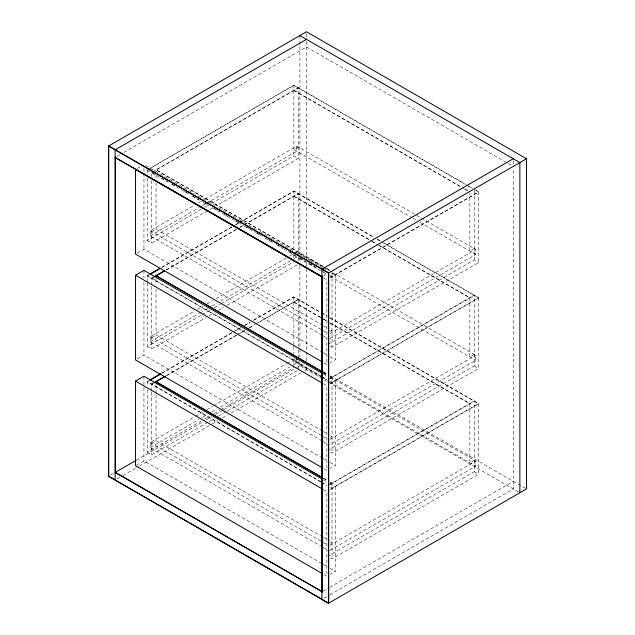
<?xml version="1.0" encoding="UTF-8"?>
<svg xmlns="http://www.w3.org/2000/svg" width="635" height="635" viewBox="0 0 635 635"><rect width="100%" height="100%" fill="white"/><g stroke="black" fill="none" stroke-linecap="round" stroke-linejoin="round"><path stroke-width="0.48" stroke-dasharray="3.17 2.38" d="M117.062 156.361L120.491 154.384M123.92 152.4L306.499 46.99L507.27 162.901M137.2 168.442L143.097 165.036M148.098 169.347L293.886 85.177L465.685 184.356M150.67 168.116L293.886 85.431L464.82 184.118M152.503 171.887L298.291 87.717L298.291 158.409L215.963 205.946M151.646 172.633L298.291 87.971M322.239 335.216L150.177 235.879L150.177 230.799L194.77 205.057M198.199 203.073L200.771 201.589M205.057 199.112L296.823 146.137L475.734 249.428L475.734 254.508L329.946 338.677M151.646 231.648L156.043 229.108L322.572 325.255M298.291 146.979L293.886 149.519L412.353 217.916M150.177 235.879L199.057 207.661M202.486 205.677L205.923 203.7M206.78 203.2L296.823 151.217L296.823 146.137M147.241 178.03L147.241 240.538L201.271 209.344M204.7 207.367L208.129 205.383M211.558 203.406L293.886 155.869L298.291 158.409M147.241 240.538L151.646 243.078L206.526 211.391M209.955 209.407L212.534 207.923M137.2 253.111L143.947 249.214L322.445 352.274M147.241 281.884L147.241 275.677L148.955 274.685M161.822 267.256L232.14 226.655M235.577 224.679L239.006 222.694M239.863 222.202L293.886 191.008L373.832 237.165M148.955 274.939L147.241 275.931L320.754 376.103M161.822 267.51L232.14 226.909M235.577 224.933L239.006 222.948M239.863 222.456L293.886 191.262L373.832 237.419M153.36 277.225L151.646 278.217L151.646 285.417M166.219 269.796L236.545 229.195M239.974 227.219L243.403 225.234M244.261 224.742L298.291 193.548L298.291 256.31M151.646 278.471L153.36 277.479M166.219 270.05L236.545 229.449M239.974 227.473L243.403 225.488M244.261 224.996L298.291 193.802M322.239 441.055L150.177 341.717L150.177 336.637L193.913 311.38M197.342 309.404L202.486 306.435M206.78 303.959L212.781 300.49M216.21 298.513L286.528 257.913M289.965 255.929L293.394 253.952M294.251 253.452L296.823 251.968L475.734 355.259L475.734 360.339L329.946 444.516M151.646 337.479L156.043 334.939L322.572 431.086M150.177 341.717L199.057 313.492M199.914 312.999L207.637 308.539M211.923 306.07L217.067 303.093M220.496 301.117L290.822 260.517M294.251 258.532L296.823 257.048M147.241 282.877L147.241 346.369L201.271 315.182M202.128 314.682L209.844 310.229M214.138 307.753L220.139 304.284M220.996 303.792L293.886 261.707M147.241 346.369L151.646 348.909L205.669 317.722M209.098 315.738L214.249 312.769M218.535 310.293L223.679 307.324M227.108 305.34L298.291 264.247M137.2 358.942L143.947 355.052L322.445 458.105M322.977 276.233L327.263 273.764M161.822 373.094L232.14 332.494M232.997 331.994L240.721 327.541M244.15 325.557L250.15 322.096M253.579 320.111L293.886 296.839L320.611 312.269M148.955 380.77L147.241 381.762L320.754 481.933M161.822 373.348L232.14 332.748M235.577 330.764L240.721 327.795M245.007 325.318L250.15 322.35M253.579 320.365L293.886 297.093L320.611 312.523M330.549 346.369L332.018 347.218L478.663 262.549L478.663 191.857L332.018 276.519L330.549 275.669M330.256 277.955L335.32 275.034L335.32 359.704L330.256 362.625M153.106 383.199L151.646 384.048L151.646 391.247M166.219 375.634L236.545 335.034M237.403 334.534L245.118 330.081M249.404 327.604L254.556 324.636M255.413 324.136L298.291 299.379L298.291 346.265M151.646 384.302L153.36 383.31M167.076 375.388L236.545 335.288M239.974 333.304L245.118 330.335M249.404 327.858L254.556 324.89M257.985 322.905L298.291 299.633M330.549 331.557L332.018 330.708L330.303 329.716M474.266 248.579L469.868 251.119L469.868 193.088M329.946 333.597L475.734 249.428M322.239 546.886L150.177 447.548L150.177 442.468L194.77 416.719M195.628 416.227L203.343 411.774M206.78 409.789L212.781 406.329M213.638 405.828L286.528 363.744M287.393 363.252L295.108 358.791M151.646 443.317L156.043 440.777L322.572 536.924M297.553 359.077L293.886 361.188L322.501 377.706M328.478 344.178L474.266 260.009L478.663 262.549M150.177 447.548L199.057 419.33M202.486 417.346L206.78 414.869M211.923 411.901L217.067 408.932M220.496 406.948L289.965 366.847M293.394 364.863L296.823 362.887L296.823 358.648M147.241 389.699L147.241 452.207L201.271 421.013M204.7 419.029L209.844 416.06M214.138 413.583L220.139 410.123M220.996 409.623L293.886 367.538L293.886 358.608M110.458 475.131L113.887 473.154M136.176 460.288L203.041 421.688M206.208 419.854L211.614 416.735M215.638 414.409L223.353 409.956M223.615 409.805L296.474 367.744M297.331 367.244L302.379 364.331M147.241 452.207L151.646 454.747L208.24 422.069M209.098 421.569L214.249 418.6M218.535 416.123L226.251 411.67M227.108 411.178L298.291 370.078M136.35 465.264L143.947 460.883L322.445 563.943M117.062 478.941L122.206 475.972M123.063 475.48L138.493 466.574M139.351 466.074L211.352 424.505M212.209 424.013L218.21 420.545M222.496 418.068L227.64 415.099M231.069 413.123L301.355 372.539M304.784 370.562L306.499 369.57L306.499 365.609M328.478 379.317L474.266 295.148L474.266 365.847L328.478 450.017M330.192 378.579L474.266 295.402M330.549 452.207L332.018 453.049L478.663 368.387L478.663 297.688L332.018 382.357L330.549 381.508M330.256 383.794L335.32 380.873L335.32 465.542L330.256 468.463M330.549 437.388L332.018 436.539L330.303 435.546M474.266 354.417L469.868 356.957L469.868 297.688L378.873 245.15M329.946 439.436L475.734 355.259M328.478 485.156L474.266 400.979L474.266 471.678L328.478 555.847M330.192 484.418L474.266 401.233M330.549 558.038L332.018 558.887L478.663 474.218L478.663 403.519L332.018 488.188L330.549 487.339M330.256 489.625L335.32 486.704L335.32 571.373L330.256 574.294M330.549 543.219L332.018 542.377L330.303 541.385M474.266 460.248L469.868 462.788L469.868 403.519L329.946 322.739M329.946 545.267L475.734 461.097L475.734 466.177L329.946 550.347M322.977 591.201L328.978 587.732M329.835 587.24L513.27 481.33M323.834 598.321L328.978 595.352M329.835 594.86L513.27 488.95L513.27 168.664M508.127 163.393L511.556 165.378M466.542 184.856L472.551 188.325M474.266 189.317L478.663 191.857M468.257 186.095L472.551 188.579M475.734 190.413L478.663 192.111L332.018 276.773L330.549 275.923M293.886 90.257L463.86 188.381M464.717 188.881L469.011 191.357M293.886 90.511L461.28 187.15M464.717 189.135L469.011 191.611M413.21 218.408L416.663 220.409M420.076 222.377L475.734 254.508M377.261 239.141L380.698 241.125M384.135 243.11L478.663 297.688M377.261 239.395L380.698 241.379M381.556 241.879L478.663 297.942L332.018 382.611L330.549 381.762M293.886 196.088L371.15 240.697M372.007 241.189L378.015 244.658M293.886 196.342L371.15 240.951M372.007 241.443L378.015 244.912M378.873 245.404L469.868 297.942M323.437 266.486L156.043 169.839L325.152 267.732M326.866 268.462L332.018 271.439M326.009 268.224L332.018 271.693M145.661 165.537L194.572 193.778M198.009 195.763L202.303 198.239M203.16 198.739L215.17 205.677M218.607 207.653L235.768 217.567M239.204 219.543L256.365 229.457M259.794 231.434L270.097 237.379M270.954 237.879L301.847 255.715M302.704 256.207L309.57 260.175M310.428 260.667L322.445 267.605M323.302 268.105L327.596 270.581M331.883 273.058L335.32 275.034M155.075 174.363L151.646 172.379L151.646 176.601M161.084 177.832L167.092 181.3M172.244 184.277L175.681 186.261M184.261 191.214L187.698 193.199M192.85 196.167L198.858 199.636M204.867 203.105L208.296 205.089M214.305 208.558L219.456 211.534M224.607 214.511L228.902 216.987M236.625 221.448L240.062 223.425M246.07 226.893L251.222 229.87M257.231 233.339L260.66 235.323M268.391 239.784L271.82 241.768M277.828 245.237L282.98 248.206M288.988 251.674L292.425 253.659M300.149 258.12L303.586 260.104M309.594 263.573L314.746 266.549M147.241 170.093L167.95 182.054M171.386 184.031L188.555 193.945M191.984 195.929L202.287 201.874M203.144 202.374L209.153 205.843M212.59 207.82L234.053 220.21M234.91 220.71L240.919 224.179M244.348 226.163L254.651 232.108M255.508 232.601L261.517 236.069M264.954 238.054L275.257 243.999M276.114 244.499L282.98 248.46M283.837 248.96L295.854 255.897M299.291 257.881L303.586 260.358M304.443 260.85L316.46 267.787M321.612 270.764L325.041 272.748M293.886 255.357L322.501 271.875M323.08 272.209L329.089 275.677M329.946 276.169L475.734 360.339M323.453 277.924L326.882 279.908L326.882 364.577L323.453 362.593M474.266 365.847L478.663 368.387M321.469 312.761L326.62 315.738M330.049 317.722L478.663 403.519M321.469 313.015L326.62 315.992M330.049 317.976L478.663 403.773L332.018 488.442L330.549 487.593M293.886 301.919L322.215 318.278M323.08 318.77L329.089 322.239M293.886 302.173L322.215 318.532M323.08 319.024L329.089 322.493M329.946 322.993L469.868 403.773M323.437 325.747L326.866 327.731M150.177 230.799L327.62 333.248M323.096 335.717L329.089 339.177M323.302 352.766L326.739 354.751M330.168 356.735L335.32 359.704M322.802 371.364L327.12 373.856M330.525 375.825L526.471 488.95M323.437 372.316L326.866 374.301M330.303 376.285L332.018 377.277L332.018 453.049M323.437 372.57L326.866 374.555M330.303 376.539L332.018 377.531M323.183 373.023L326.787 375.102M330.049 376.984L475.734 461.097M323.302 373.936L326.739 375.92M330.168 377.896L335.32 380.873M147.241 275.677L320.754 375.849M321.612 376.341L326.763 379.317M321.612 376.595L326.763 379.571M323.08 378.039L329.089 381.508M329.946 382.008L475.734 466.177M327.398 381.635L299.903 365.76L299.903 361.799M328.255 382.135L519.875 492.76M323.453 383.762L326.882 385.739L326.882 470.408L323.453 468.424M474.266 471.678L478.663 474.218M323.437 431.586L326.866 433.57M150.177 336.637L327.62 439.079M323.096 441.547L329.089 445.008M323.302 458.605L326.739 460.581M330.168 462.566L335.32 465.542M323.437 478.155L326.866 480.131M330.303 482.116L332.018 483.108L332.018 558.887M323.437 478.409L326.866 480.385M330.303 482.37L332.018 483.362M323.302 479.766L326.739 481.751M330.168 483.735L335.32 486.704M320.754 481.679L147.241 381.508L147.241 385.731M321.612 482.179L326.763 485.156M321.612 482.433L326.763 485.41M323.453 489.593L326.882 491.577L326.882 576.239L323.453 574.262M323.437 537.416L326.866 539.401M150.177 442.468L327.62 544.917M323.096 547.378L329.089 550.839M323.302 564.436L326.739 566.42M330.168 568.396L335.32 571.373M513.27 160.655L513.27 164.695M474.266 190.548L474.266 260.009M332.018 272.677L332.018 347.218M306.499 33.734L306.499 37.703M306.499 41.275L306.499 361.64M299.903 35.56L299.903 253.714M299.903 257.675L299.903 261.644M299.903 265.613L299.903 347.916M299.903 348.909L299.903 356.838M298.291 257.302L298.291 263.255M298.291 349.798L298.291 358.648M298.291 361.148L298.291 369.086M293.886 85.177L293.886 155.869M293.886 191.008L293.886 253.77M293.886 254.762L293.886 260.715M293.886 296.839L293.886 345.71M293.886 346.44L293.886 353.647M156.043 175.014L156.043 178.943M156.043 182.88L156.043 229.108M156.043 278.876L156.043 284.782M156.043 288.719L156.043 334.939M156.043 384.715L156.043 393.565M156.043 394.549L156.043 440.777M151.646 180.507L151.646 243.078M151.646 286.337L151.646 348.909M151.646 392.168L151.646 454.747M147.241 169.839L147.241 177.038M143.947 168.489L143.947 172.426M143.947 173.411L143.947 249.214M143.947 270.383L143.947 278.257M143.947 282.194L143.947 355.052M143.947 376.214L143.947 460.883"/><path stroke-width="0.95" d="M108.529 146.05L306.499 31.75L526.471 158.75L526.471 488.95L328.501 603.25L108.529 476.25L108.529 146.05L328.501 273.05L526.471 158.75M306.499 39.37L115.125 149.86L115.125 480.06L188.277 522.041M322.596 467.931L135.509 359.918L135.509 275.249L143.947 270.383L322.445 373.443M149.812 274.193L160.107 268.248M150.67 273.947L160.107 268.502M153.845 276.947L164.505 270.788M155.932 275.995L164.505 271.042M513.27 158.75L321.897 269.24L321.897 599.44L327.89 602.647M322.596 573.762L135.509 465.749L135.509 381.087L143.947 376.214L322.445 479.274M322.12 276.733L115.125 157.48L188.277 199.453M149.812 380.024L160.965 373.586M149.812 380.278L160.107 374.332M153.845 382.778L165.362 376.126M155.932 381.825L165.362 376.38M108.529 476.25L114.522 479.457M135.922 460.439L115.125 472.44L322.12 591.693L115.348 472.313M299.903 35.56L519.875 162.56L519.875 492.76M189.992 200.446L321.262 276.233M322.596 277.431L135.509 169.418L135.509 254.087L322.596 362.093M322.572 371.824L156.043 275.677L321.715 371.578M135.509 275.249L322.596 383.262M322.572 477.655L156.043 381.762M156.901 382.262L321.715 477.417M135.509 381.087L322.596 489.101M189.992 523.026L321.262 598.821M328.716 603.123L328.716 272.923L108.752 145.923L108.752 476.123M328.501 273.05L328.501 603.25M322.12 276.05L322.12 592.376M115.348 156.67L115.348 472.996"/></g></svg>
